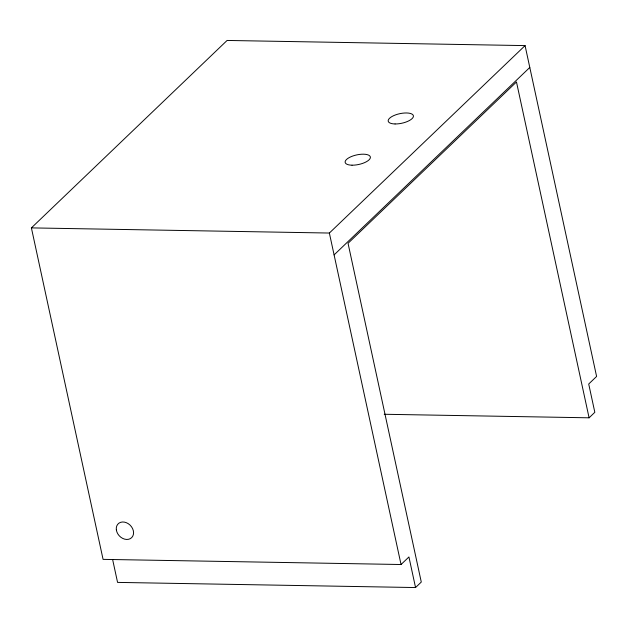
<?xml version="1.0" encoding="UTF-8"?>
<svg xmlns="http://www.w3.org/2000/svg" width="628" height="628" viewBox="0 0 628 628"><rect width="100%" height="100%" fill="white"/><g stroke="black" fill="none" stroke-linecap="round" stroke-linejoin="round"><path stroke-width="0.94" d="M112.608 559.454L117.569 582.399L415.548 587.549L408.93 556.957L401.041 564.517L103.071 559.367L31.4 227.893L227.101 40.451L525.071 45.601L596.6 376.447L588.711 384.006L594.826 412.306L589.088 417.808L384.234 414.268M31.4 227.893L329.37 233.043L525.071 45.601M334.096 254.897L529.797 67.447M415.548 587.549L421.286 582.054L348.045 243.295L516.475 81.962L589.088 417.808M329.37 233.043L401.041 564.517M116.345 529.851A9.663 7.607 46.2 0 0 130.224 538.691A9.663 7.607 46.2 0 0 128.183 523.626A9.663 7.607 46.2 0 0 116.345 529.851M352.018 165.188A12.89 4.891 -12.2 0 0 370.379 157.11A12.89 4.891 -12.2 0 0 350.871 156.772A12.89 4.891 -12.2 0 0 352.018 165.188M395.059 123.959A12.89 4.891 -12.2 0 0 413.42 115.882A12.89 4.891 -12.2 0 0 393.921 115.544A12.89 4.891 -12.2 0 0 395.059 123.959"/></g></svg>
